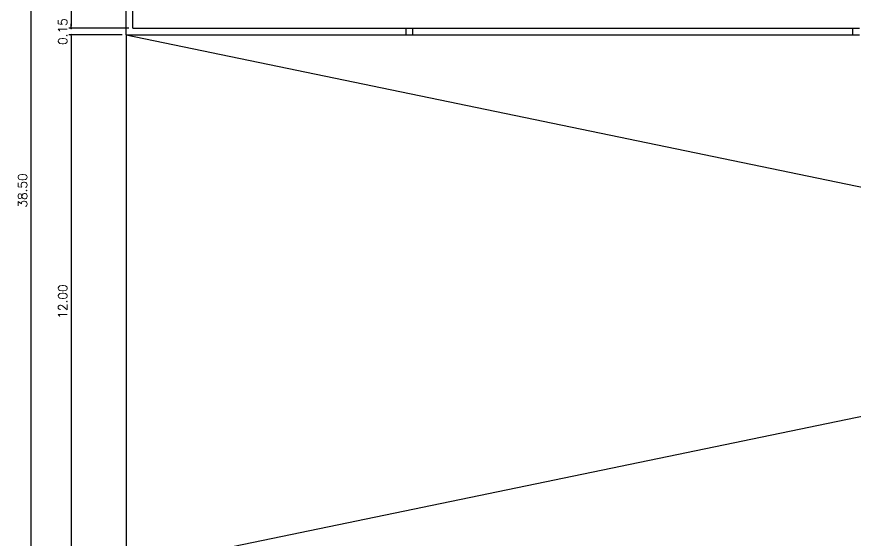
# Model space of a CAD drawing. Extents: x -151 to -2, y -18 to 162.
# Drawn here: x -151.35 to -132.49, y 56.43 to 68.2 of the extents above; entities that cross this region are included whole.
import ezdxf

# ---------------------------------------------------------------- set-up
doc = ezdxf.new("R2010")
doc.units = 0
doc.header["$MEASUREMENT"] = 0
doc.layers.get('0').update_dxf_attribs({"linetype": 'CONTINUOUS'})
doc.layers.get('DEFPOINTS').update_dxf_attribs({"linetype": 'CONTINUOUS'})
for name, color, linetype in [('ALVENARIA', 7, 'CONTINUOUS'), ('ALVENARIA1', 44, 'CONTINUOUS'), ('COTA', 1, 'CONTINUOUS')]:
    doc.layers.add(name, color=color, linetype=linetype)
doc.styles.get("Standard").update_dxf_attribs({"font": 'TXT.shx', "height": 0.2})
doc.dimstyles.new('DIM100', dxfattribs={"dimtxt": 0.18, "dimasz": 0.05, "dimexe": 0.05, "dimexo": 0.09, "dimgap": 0.09, "dimtad": 1, "dimzin": 0, "dimdsep": 46, "dimtxsty": 'Standard', "dimblk": 'DOT', "dimblk1": 'DOT', "dimblk2": 'DOT', "dimsah": 1, "dimcen": 0.09, "dimadec": 0, "dimazin": 0, "dimtfac": 1, "dimtix": 1, "dimtofl": 0, "dimtmove": 2, "dimatfit": 3, "dimldrblk": 'DOT', "dimfxl": 1, "dimtolj": 1, "dimtzin": 0, "dimarcsym": 0})

# ---------------------------------------------------------------- blocks, each defined once
blk = doc.blocks.new('DOT')
at = {"layer": 'ALVENARIA', "color": 0, "linetype": 'ByBlock'}
blk.add_line((-0.5, 0), (-1, 0), dxfattribs=at)
at = {"layer": 'ALVENARIA', "color": 0, "linetype": 'ByBlock', "const_width": 0.5}
blk.add_lwpolyline([(-0.25, 0, 1), (0.25, 0, 1)], format="xyb", close=True, dxfattribs=at)
blk = doc.blocks.new('*D136')
at = {"color": 0, "linetype": 'ByBlock'}
for p, q in [((-149.962, -10.509), (-149.962, -11.909)), ((-148.668, -11.959), (-150.012, -11.959))]:
    blk.add_line(p, q, dxfattribs=at)
at = {"layer": 'DEFPOINTS', "color": 0, "linetype": 'ByBlock'}
for p in [(-148.578, -10.459), (-149.962, -11.959), (-148.578, -11.959)]:
    blk.add_point(p, dxfattribs=at)
at = {"color": 0, "linetype": 'ByBlock', "xscale": 0.05, "yscale": 0.05, "zscale": 0.05}
for p, rotation in [((-149.962, -10.459), 90), ((-149.962, -11.959), 270)]:
    blk.add_blockref('DOT', p, dxfattribs=dict(at, rotation=rotation))
at = {"color": 0, "linetype": 'ByBlock', "insert": (-150.152, -11.209), "char_height": 0.2, "attachment_point": 5, "rotation": 90}
blk.add_mtext('\\A1;1.50', dxfattribs=at)
blk = doc.blocks.new('*D137')
at = {"color": 0, "linetype": 'ByBlock'}
for p, q in [((-149.962, -11.909), (-149.962, -11.859)), ((-148.818, -12.109), (-150.012, -12.109)), ((-149.962, -12.159), (-149.962, -12.209))]:
    blk.add_line(p, q, dxfattribs=at)
at = {"layer": 'DEFPOINTS', "color": 0, "linetype": 'ByBlock'}
for p in [(-148.578, -11.959), (-149.962, -12.109), (-148.728, -12.109)]:
    blk.add_point(p, dxfattribs=at)
at = {"color": 0, "linetype": 'ByBlock', "xscale": 0.05, "yscale": 0.05, "zscale": 0.05}
for p, rotation in [((-149.962, -11.959), 270), ((-149.962, -12.109), 90)]:
    blk.add_blockref('DOT', p, dxfattribs=dict(at, rotation=rotation))
at = {"color": 0, "linetype": 'ByBlock', "insert": (-150.152, -12.034), "char_height": 0.2, "attachment_point": 5, "rotation": 90}
blk.add_mtext('\\A1;0.15', dxfattribs=at)
blk = doc.blocks.new('*D138')
at = {"color": 0, "linetype": 'ByBlock'}
for p, q in [((-149.962, -12.159), (-149.962, -24.059)), ((-148.818, -24.109), (-150.012, -24.109))]:
    blk.add_line(p, q, dxfattribs=at)
at = {"layer": 'DEFPOINTS', "color": 0, "linetype": 'ByBlock'}
for p in [(-148.728, -12.109), (-149.962, -24.109), (-148.728, -24.109)]:
    blk.add_point(p, dxfattribs=at)
at = {"color": 0, "linetype": 'ByBlock', "xscale": 0.05, "yscale": 0.05, "zscale": 0.05}
for p, rotation in [((-149.962, -12.109), 90), ((-149.962, -24.109), 270)]:
    blk.add_blockref('DOT', p, dxfattribs=dict(at, rotation=rotation))
at = {"color": 0, "linetype": 'ByBlock', "insert": (-150.152, -18.109), "char_height": 0.2, "attachment_point": 5, "rotation": 90}
blk.add_mtext('\\A1;12.00', dxfattribs=at)
blk = doc.blocks.new('*D146')
at = {"color": 0, "linetype": 'ByBlock'}
for p, q in [((-145.668, 3.641), (-150.915, 3.641)), ((-150.865, -34.809), (-150.865, 3.591)), ((-148.818, -34.859), (-150.915, -34.859))]:
    blk.add_line(p, q, dxfattribs=at)
at = {"layer": 'DEFPOINTS', "color": 0, "linetype": 'ByBlock'}
for p in [(-150.865, 3.641), (-145.578, 3.641), (-148.728, -34.859)]:
    blk.add_point(p, dxfattribs=at)
at = {"color": 0, "linetype": 'ByBlock', "xscale": 0.05, "yscale": 0.05, "zscale": 0.05}
for p, rotation in [((-150.865, 3.641), 90), ((-150.865, -34.859), 270)]:
    blk.add_blockref('DOT', p, dxfattribs=dict(at, rotation=rotation))
at = {"color": 0, "linetype": 'ByBlock', "insert": (-151.055, -15.609), "char_height": 0.2, "attachment_point": 5, "rotation": 90}
blk.add_mtext('\\A1;38.50', dxfattribs=at)

msp = doc.modelspace()

# ---------------------------------------------------------------- linework, layer by layer
at = {"layer": 'ALVENARIA'}
for p, q in [((-148.892, 67.793), (-148.892, 78.543)), ((-148.742, 67.943), (-148.742, 78.393)), ((-148.892, 67.793), (-148.892, 67.943)), ((-148.742, 67.943), (-142.442, 67.943)), ((-142.592, 67.793), (-142.592, 67.943)), ((-142.442, 67.793), (-142.442, 67.943)), ((-132.547, 67.793), (-132.547, 67.943)), ((-132.547, 67.793), (-132.547, 67.943)), ((-148.892, 67.793), (-147.178, 67.793)), ((-147.178, 67.793), (-142.442, 67.793))]:
    msp.add_line(p, q, dxfattribs=at)
at = {"layer": 'ALVENARIA', "linetype": 'Continuous'}
for p, q in [((-132.547, 67.943), (-132.397, 67.943)), ((-132.547, 67.793), (-132.397, 67.793))]:
    msp.add_line(p, q, dxfattribs=at)
at = {"layer": 'ALVENARIA1'}
for p, q in [((-142.442, 67.943), (-132.547, 67.943)), ((-142.442, 67.793), (-132.547, 67.793))]:
    msp.add_line(p, q, dxfattribs=at)
at = {"layer": 'ALVENARIA1', "linetype": 'Continuous'}
for p, q in [((-148.892, 67.793), (-148.892, 55.793)), ((-148.892, 67.793), (-90.847, 55.793)), ((-148.892, 55.793), (-90.847, 67.793))]:
    msp.add_line(p, q, dxfattribs=at)

# ---------------------------------------------------------------- dimensions: what is measured, and where the dimension line sits
at = {"layer": 'COTA', "linetype": 'Continuous'}
dim = msp.add_linear_dim(base=(-151.029, 83.543), p1=(-148.892, 45.043), p2=(-145.742, 83.543), angle=90, dimstyle='DIM100', dxfattribs=at)
dim.commit()
dim.dimension.update_dxf_attribs({"geometry": '*D146', "text_midpoint": (-151.219, 64.293), "insert": (-0.164, 79.903)})
for base, p1, p2, picture, middle in [((-150.126, 67.943), (-148.742, 69.443), (-148.742, 67.943), '*D136', (-150.316, 68.693)), ((-150.126, 67.793), (-148.742, 67.943), (-148.892, 67.793), '*D137', (-150.316, 67.868)), ((-150.126, 55.793), (-148.892, 67.793), (-148.892, 55.793), '*D138', (-150.316, 61.793))]:
    dim = msp.add_linear_dim(base=base, p1=p1, p2=p2, angle=90, dimstyle='DIM100', override={"dimse1": 1}, dxfattribs=at)
    dim.commit()
    dim.dimension.update_dxf_attribs({"geometry": picture, "text_midpoint": middle, "insert": (-0.164, 79.903)})

doc.saveas('drawing.dxf')
